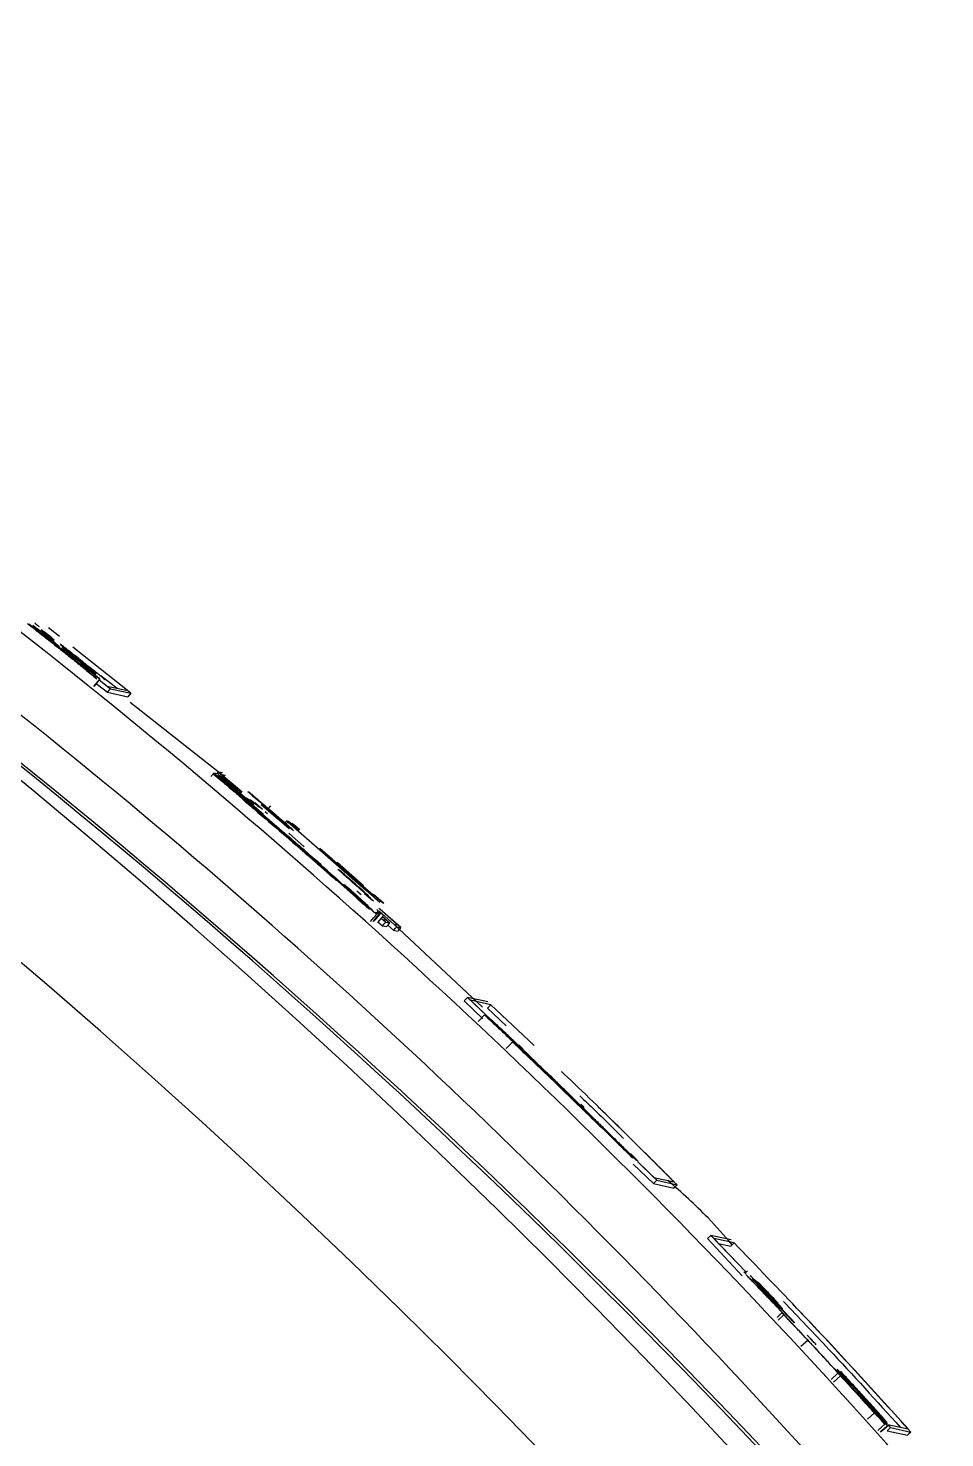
# Model space of a CAD drawing. Header units: millimetres. Extents: x 2454 to 4226, y 715 to 1968.
# Drawn here: x 3699.74 to 3708.61, y 1805.46 to 1819.1 of the extents above; entities that cross this region are included whole.
import ezdxf

# ---------------------------------------------------------------- set-up
doc = ezdxf.new("R2010")
doc.units = ezdxf.units.MM

msp = doc.modelspace()

# ---------------------------------------------------------------- linework, layer by layer
at = {"color": 7, "linetype": 'Continuous', "lineweight": 25}
for p, q in [((3699.792, 1813.295), (3699.744, 1813.332)), ((3699.751, 1813.323), (3699.756, 1813.322)), ((3699.756, 1813.322), (3700.168, 1812.997)), ((3700.122, 1813.035), (3699.792, 1813.295)), ((3699.988, 1813.177), (3699.862, 1813.276)), ((3699.988, 1813.176), (3699.862, 1813.275)), ((3699.88, 1813.241), (3700.042, 1813.115)), ((3699.968, 1813.199), (3699.897, 1813.254)), ((3700.04, 1813.211), (3699.934, 1813.294)), ((3699.947, 1813.172), (3699.949, 1813.174)), ((3699.949, 1813.174), (3699.949, 1813.174)), ((3700.064, 1813.106), (3700.352, 1812.877)), ((3700.065, 1813.106), (3700.073, 1813.104)), ((3700.353, 1812.877), (3700.065, 1813.106)), ((3700.173, 1813.031), (3700.076, 1813.107)), ((3700.147, 1813.053), (3700.077, 1813.108)), ((3700.699, 1812.689), (3700.171, 1813.108)), ((3700.173, 1813.031), (3700.249, 1812.967)), ((3700.246, 1812.936), (3700.25, 1812.935)), ((3700.259, 1812.957), (3700.36, 1812.875)), ((3700.397, 1812.847), (3700.259, 1812.957)), ((3700.335, 1812.872), (3700.322, 1812.883)), ((3700.328, 1812.871), (3700.333, 1812.87)), ((3700.338, 1812.876), (3700.341, 1812.88)), ((3700.352, 1812.877), (3700.341, 1812.88)), ((3700.343, 1812.872), (3700.363, 1812.856)), ((3700.36, 1812.875), (3700.353, 1812.877)), ((3700.373, 1812.726), (3700.43, 1812.797)), ((3700.374, 1812.825), (3700.401, 1812.803)), ((3700.43, 1812.797), (3700.376, 1812.84)), ((3700.432, 1812.8), (3700.376, 1812.73)), ((3700.397, 1812.755), (3700.506, 1812.671)), ((3700.426, 1812.792), (3700.534, 1812.706)), ((3700.426, 1812.792), (3700.503, 1812.732)), ((3700.441, 1812.835), (3700.599, 1812.711)), ((3700.503, 1812.732), (3700.699, 1812.689)), ((3700.506, 1812.671), (3700.703, 1812.628)), ((3700.534, 1812.706), (3700.731, 1812.663)), ((3700.731, 1812.663), (3700.699, 1812.689)), ((3700.731, 1812.663), (3700.703, 1812.628)), ((3701.637, 1811.852), (3700.725, 1812.574)), ((3701.504, 1811.856), (3701.533, 1811.89)), ((3701.572, 1811.881), (3701.533, 1811.89)), ((3701.605, 1811.83), (3701.536, 1811.887)), ((3701.565, 1811.883), (3701.579, 1811.899)), ((3701.606, 1811.852), (3701.572, 1811.881)), ((3701.574, 1811.856), (3701.581, 1811.865)), ((3701.579, 1811.899), (3701.623, 1811.861)), ((3701.618, 1811.891), (3701.579, 1811.899)), ((3701.581, 1811.865), (3701.595, 1811.854)), ((3701.587, 1811.845), (3701.595, 1811.854)), ((3701.651, 1811.791), (3701.605, 1811.83)), ((3701.648, 1811.865), (3701.61, 1811.873)), ((3701.624, 1811.847), (3701.611, 1811.858)), ((3701.726, 1811.754), (3701.618, 1811.844)), ((3701.62, 1811.842), (3701.624, 1811.847)), ((3701.621, 1811.841), (3701.632, 1811.854)), ((3701.721, 1811.78), (3701.632, 1811.854)), ((3701.971, 1811.519), (3701.651, 1811.791)), ((3701.886, 1811.58), (3701.652, 1811.778)), ((3701.663, 1811.788), (3701.659, 1811.784)), ((3701.663, 1811.784), (3701.661, 1811.782)), ((3701.663, 1811.788), (3701.736, 1811.726)), ((3701.778, 1811.692), (3701.663, 1811.788)), ((3701.731, 1811.727), (3701.663, 1811.784)), ((3701.69, 1811.783), (3701.68, 1811.785)), ((3701.809, 1811.705), (3701.721, 1811.78)), ((3701.739, 1811.739), (3701.721, 1811.755)), ((3701.736, 1811.726), (3701.731, 1811.727)), ((3701.757, 1811.71), (3701.759, 1811.713)), ((3701.759, 1811.713), (3701.76, 1811.713)), ((3701.764, 1811.699), (3701.769, 1811.698)), ((3701.874, 1811.605), (3701.764, 1811.699)), ((3701.769, 1811.698), (3702.012, 1811.487)), ((3701.774, 1811.705), (3701.833, 1811.655)), ((3701.882, 1811.614), (3701.774, 1811.705)), ((3701.817, 1811.658), (3701.778, 1811.692)), ((3702.014, 1811.488), (3701.817, 1811.658)), ((3701.824, 1811.633), (3701.826, 1811.635)), ((3701.886, 1811.614), (3701.846, 1811.648)), ((3701.855, 1811.648), (3701.923, 1811.59)), ((3701.879, 1811.581), (3701.884, 1811.58)), ((3701.883, 1811.635), (3701.914, 1811.607)), ((3701.886, 1811.591), (3701.887, 1811.592)), ((3701.886, 1811.58), (3701.892, 1811.579)), ((3701.887, 1811.592), (3701.973, 1811.519)), ((3702.009, 1811.49), (3701.887, 1811.592)), ((3701.977, 1811.556), (3701.895, 1811.625)), ((3701.914, 1811.607), (3701.899, 1811.611)), ((3701.912, 1811.553), (3701.918, 1811.552)), ((3702.204, 1811.302), (3701.912, 1811.553)), ((3701.916, 1811.55), (3701.918, 1811.552)), ((3702.21, 1811.301), (3701.918, 1811.552)), ((3701.919, 1811.551), (3701.925, 1811.55)), ((3702.211, 1811.3), (3701.919, 1811.551)), ((3701.923, 1811.548), (3701.925, 1811.55)), ((3702.217, 1811.299), (3701.925, 1811.55)), ((3702.005, 1811.537), (3701.93, 1811.601)), ((3702.158, 1811.439), (3701.992, 1811.583)), ((3701.995, 1811.584), (3702.263, 1811.353)), ((3702.083, 1811.573), (3702.061, 1811.547)), ((3701.964, 1811.518), (3701.966, 1811.52)), ((3701.966, 1811.52), (3702.02, 1811.474)), ((3701.97, 1811.519), (3701.966, 1811.52)), ((3701.973, 1811.519), (3701.971, 1811.519)), ((3702.001, 1811.491), (3702.003, 1811.491)), ((3702.002, 1811.49), (3702.003, 1811.491)), ((3702.005, 1811.49), (3702.009, 1811.49)), ((3702.19, 1811.331), (3702.005, 1811.49)), ((3702.007, 1811.488), (3702.009, 1811.49)), ((3702.015, 1811.469), (3702.02, 1811.474)), ((3702.054, 1811.495), (3702.032, 1811.513)), ((3702.152, 1811.464), (3702.244, 1811.385)), ((3702.306, 1811.331), (3702.152, 1811.464)), ((3702.18, 1811.431), (3702.182, 1811.431)), ((3702.181, 1811.433), (3702.225, 1811.395)), ((3702.239, 1811.428), (3702.222, 1811.409)), ((3702.234, 1811.399), (3702.249, 1811.416)), ((3702.27, 1811.402), (3702.239, 1811.428)), ((3702.248, 1811.426), (3702.262, 1811.413)), ((3702.249, 1811.416), (3702.25, 1811.416)), ((3703.003, 1810.756), (3702.249, 1811.416)), ((3702.265, 1811.403), (3702.271, 1811.411)), ((3702.204, 1811.302), (3702.21, 1811.301)), ((3702.211, 1811.3), (3702.217, 1811.299)), ((3702.237, 1811.273), (3702.243, 1811.272)), ((3702.541, 1811.009), (3702.237, 1811.273)), ((3702.241, 1811.27), (3702.243, 1811.272)), ((3702.546, 1811.007), (3702.243, 1811.272)), ((3702.244, 1811.272), (3702.25, 1811.27)), ((3702.548, 1811.007), (3702.244, 1811.272)), ((3702.248, 1811.268), (3702.25, 1811.27)), ((3702.554, 1811.006), (3702.25, 1811.27)), ((3702.409, 1811.177), (3702.259, 1811.307)), ((3702.669, 1811.059), (3702.556, 1811.158)), ((3702.678, 1811.057), (3702.559, 1811.16)), ((3702.568, 1811.006), (3702.519, 1811.049)), ((3702.541, 1811.009), (3702.546, 1811.007)), ((3702.548, 1811.007), (3702.554, 1811.006)), ((3702.574, 1810.98), (3702.579, 1810.979)), ((3702.672, 1810.893), (3702.574, 1810.98)), ((3702.577, 1810.976), (3702.579, 1810.979)), ((3702.901, 1810.694), (3702.579, 1810.979)), ((3702.581, 1810.978), (3702.587, 1810.977)), ((3702.882, 1810.712), (3702.581, 1810.978)), ((3702.585, 1810.975), (3702.587, 1810.977)), ((3702.672, 1810.902), (3702.587, 1810.977)), ((3703.076, 1810.705), (3702.676, 1811.058)), ((3702.678, 1811.057), (3703.076, 1810.706)), ((3702.978, 1810.786), (3702.697, 1811.034)), ((3702.726, 1811.029), (3702.982, 1810.802)), ((3702.982, 1810.802), (3702.76, 1810.998)), ((3702.643, 1810.93), (3702.642, 1810.93)), ((3702.642, 1810.929), (3702.642, 1810.93)), ((3702.67, 1810.899), (3702.672, 1810.902)), ((3702.768, 1810.967), (3703.141, 1810.638)), ((3702.805, 1810.94), (3702.978, 1810.787)), ((3702.98, 1810.795), (3702.806, 1810.948)), ((3702.849, 1810.915), (3702.811, 1810.947)), ((3702.849, 1810.915), (3702.981, 1810.797)), ((3702.79, 1810.812), (3702.899, 1810.717)), ((3702.958, 1810.713), (3702.919, 1810.748)), ((3702.97, 1810.755), (3703.031, 1810.701)), ((3703.077, 1810.708), (3702.98, 1810.792)), ((3703.071, 1810.653), (3702.993, 1810.721)), ((3703.139, 1810.638), (3703.009, 1810.752)), ((3703.078, 1810.712), (3703.169, 1810.631)), ((3703.079, 1810.717), (3703.179, 1810.629)), ((3703.177, 1810.63), (3703.079, 1810.716)), ((3703.065, 1810.562), (3702.923, 1810.69)), ((3702.948, 1810.675), (3702.947, 1810.675)), ((3702.956, 1810.647), (3702.962, 1810.646)), ((3702.958, 1810.656), (3703.109, 1810.521)), ((3703.065, 1810.562), (3702.959, 1810.656)), ((3702.975, 1810.643), (3703.085, 1810.544)), ((3703.025, 1810.606), (3703.027, 1810.605)), ((3703.033, 1810.577), (3703.041, 1810.576)), ((3703.111, 1810.569), (3703.176, 1810.511)), ((3703.312, 1810.421), (3703.13, 1810.583)), ((3703.343, 1810.394), (3703.14, 1810.574)), ((3703.179, 1810.629), (3703.177, 1810.63)), ((3703.065, 1810.562), (3703.065, 1810.561)), ((3703.109, 1810.521), (3703.065, 1810.562)), ((3703.085, 1810.543), (3703.085, 1810.544)), ((3703.096, 1810.533), (3703.106, 1810.544)), ((3703.106, 1810.544), (3703.132, 1810.52)), ((3703.142, 1810.523), (3703.114, 1810.548)), ((3703.176, 1810.511), (3703.116, 1810.444)), ((3703.122, 1810.54), (3703.142, 1810.523)), ((3703.122, 1810.451), (3703.166, 1810.412)), ((3703.133, 1810.553), (3703.304, 1810.402)), ((3703.176, 1810.511), (3703.145, 1810.54)), ((3703.153, 1810.485), (3703.197, 1810.446)), ((3703.153, 1810.485), (3703.167, 1810.473)), ((3703.206, 1810.465), (3703.166, 1810.5)), ((3703.236, 1810.438), (3703.166, 1810.5)), ((3703.167, 1810.473), (3703.206, 1810.465)), ((3703.197, 1810.446), (3703.236, 1810.438)), ((3703.236, 1810.438), (3703.206, 1810.404)), ((3703.166, 1810.412), (3703.206, 1810.404)), ((3703.218, 1810.417), (3703.273, 1810.368)), ((3703.273, 1810.368), (3703.312, 1810.36)), ((3703.274, 1810.429), (3703.312, 1810.421)), ((3704.135, 1809.625), (3703.275, 1810.429)), ((3703.304, 1810.402), (3703.343, 1810.394)), ((3703.343, 1810.394), (3703.313, 1810.36)), ((3703.956, 1809.685), (3703.987, 1809.718)), ((3703.956, 1809.685), (3704.137, 1809.51)), ((3703.987, 1809.718), (3704.225, 1809.494)), ((3704.184, 1809.675), (3703.987, 1809.718)), ((3704.214, 1809.647), (3704.017, 1809.691)), ((3704.017, 1809.691), (3704.225, 1809.495)), ((3704.214, 1809.647), (3704.183, 1809.615)), ((3704.183, 1809.615), (3704.361, 1809.445)), ((3704.632, 1809.252), (3704.214, 1809.647)), ((3704.09, 1809.486), (3704.152, 1809.551)), ((3704.22, 1809.5), (3704.214, 1809.494)), ((3704.233, 1809.476), (3704.239, 1809.482)), ((3704.49, 1809.232), (3704.268, 1809.443)), ((3704.431, 1809.288), (3704.434, 1809.291)), ((3704.473, 1809.254), (3704.477, 1809.259)), ((3704.482, 1809.261), (3704.502, 1809.242)), ((3704.483, 1809.234), (3704.489, 1809.233)), ((3704.612, 1809.131), (3704.486, 1809.252)), ((3704.49, 1809.232), (3704.496, 1809.231)), ((3704.498, 1809.24), (3704.6, 1809.142)), ((3704.515, 1809.204), (3704.521, 1809.203)), ((3704.793, 1808.937), (3704.515, 1809.204)), ((3704.519, 1809.2), (3704.521, 1809.203)), ((3704.799, 1808.936), (3704.521, 1809.203)), ((3704.522, 1809.202), (3704.528, 1809.201)), ((3704.8, 1808.936), (3704.522, 1809.202)), ((3704.526, 1809.199), (3704.528, 1809.201)), ((3704.806, 1808.934), (3704.528, 1809.201)), ((3704.793, 1808.937), (3704.799, 1808.936)), ((3704.8, 1808.936), (3704.806, 1808.934)), ((3704.824, 1808.907), (3704.83, 1808.906)), ((3705.113, 1808.626), (3704.824, 1808.907)), ((3704.828, 1808.903), (3704.83, 1808.906)), ((3705.119, 1808.625), (3704.83, 1808.906)), ((3704.832, 1808.905), (3704.838, 1808.904)), ((3705.12, 1808.625), (3704.832, 1808.905)), ((3704.835, 1808.902), (3704.838, 1808.904)), ((3705.126, 1808.623), (3704.838, 1808.904)), ((3704.843, 1808.895), (3704.849, 1808.901)), ((3705.244, 1808.516), (3704.881, 1808.869)), ((3705.113, 1808.626), (3705.119, 1808.625)), ((3705.12, 1808.625), (3705.126, 1808.623)), ((3705.145, 1808.596), (3705.15, 1808.594)), ((3705.238, 1808.504), (3705.145, 1808.596)), ((3705.148, 1808.592), (3705.15, 1808.594)), ((3705.456, 1808.293), (3705.15, 1808.594)), ((3705.152, 1808.594), (3705.158, 1808.593)), ((3705.439, 1808.311), (3705.152, 1808.594)), ((3705.155, 1808.59), (3705.158, 1808.593)), ((3705.239, 1808.513), (3705.158, 1808.593)), ((3705.21, 1808.542), (3705.211, 1808.543)), ((3705.211, 1808.543), (3705.211, 1808.543)), ((3705.236, 1808.511), (3705.239, 1808.513)), ((3705.471, 1808.293), (3705.604, 1808.16)), ((3705.508, 1808.243), (3705.515, 1808.242)), ((3705.582, 1808.169), (3705.59, 1808.168)), ((3705.597, 1808.175), (3705.64, 1808.132)), ((3705.637, 1808.129), (3705.819, 1807.949)), ((3705.637, 1808.129), (3705.791, 1807.977)), ((3705.591, 1808.106), (3705.787, 1807.917)), ((3705.791, 1807.977), (3705.987, 1807.934)), ((3705.787, 1807.917), (3705.984, 1807.873)), ((3705.819, 1807.949), (3706.016, 1807.905)), ((3706.31, 1807.385), (3706.342, 1807.416)), ((3706.31, 1807.385), (3706.647, 1807.025)), ((3706.342, 1807.416), (3706.684, 1807.061)), ((3706.54, 1807.373), (3706.342, 1807.416)), ((3706.371, 1807.387), (3706.684, 1807.061)), ((3706.567, 1807.344), (3706.371, 1807.387)), ((3706.417, 1807.339), (3706.535, 1807.313)), ((3706.567, 1807.344), (3706.535, 1807.313)), ((3706.683, 1807.042), (3706.661, 1807.065)), ((3706.679, 1807.055), (3706.697, 1807.072)), ((3706.778, 1806.969), (3706.771, 1806.971)), ((3706.776, 1806.98), (3706.772, 1806.976)), ((3706.791, 1806.957), (3706.794, 1806.961)), ((3706.994, 1806.76), (3706.801, 1806.964)), ((3706.801, 1806.939), (3706.808, 1806.938)), ((3706.946, 1806.787), (3706.801, 1806.939)), ((3706.805, 1806.935), (3706.808, 1806.938)), ((3706.842, 1806.885), (3706.805, 1806.923)), ((3706.808, 1806.938), (3706.991, 1806.743)), ((3706.877, 1806.847), (3706.842, 1806.885)), ((3707.157, 1806.569), (3706.845, 1806.899)), ((3706.914, 1806.799), (3706.846, 1806.869)), ((3707.011, 1806.703), (3706.877, 1806.847)), ((3706.894, 1806.842), (3706.895, 1806.843)), ((3707.01, 1806.702), (3706.894, 1806.827)), ((3706.949, 1806.761), (3706.914, 1806.799)), ((3706.946, 1806.787), (3706.949, 1806.786)), ((3707.003, 1806.702), (3706.949, 1806.761)), ((3706.976, 1806.755), (3706.979, 1806.754)), ((3707.149, 1806.57), (3706.976, 1806.755)), ((3706.979, 1806.754), (3706.978, 1806.753)), ((3707.031, 1806.667), (3706.984, 1806.623)), ((3706.993, 1806.595), (3707.048, 1806.648)), ((3707.001, 1806.704), (3707.046, 1806.656)), ((3707.001, 1806.704), (3707.007, 1806.697)), ((3707.046, 1806.656), (3707.007, 1806.697)), ((3707.014, 1806.721), (3707.019, 1806.726)), ((3707.215, 1806.343), (3707.28, 1806.403)), ((3707.572, 1806.083), (3707.506, 1806.022)), ((3707.612, 1806.053), (3707.547, 1806.123)), ((3707.67, 1805.989), (3707.547, 1806.123)), ((3707.547, 1806.122), (3707.669, 1805.99)), ((3707.69, 1805.985), (3707.565, 1806.122)), ((3707.599, 1806.079), (3707.566, 1806.116)), ((3707.572, 1806.083), (3707.596, 1806.057)), ((3707.612, 1806.052), (3707.576, 1806.091)), ((3707.592, 1806.098), (3707.697, 1805.983)), ((3707.53, 1805.997), (3707.596, 1806.057)), ((3707.612, 1806.052), (3707.613, 1806.053)), ((3707.613, 1806.053), (3707.672, 1805.989)), ((3707.704, 1805.956), (3707.613, 1806.053)), ((3707.669, 1805.99), (3707.665, 1805.991)), ((3707.672, 1805.989), (3707.67, 1805.989)), ((3707.697, 1805.983), (3707.69, 1805.985)), ((3707.91, 1805.75), (3707.696, 1805.984)), ((3707.697, 1805.958), (3707.704, 1805.956)), ((3707.863, 1805.781), (3707.702, 1805.955)), ((3707.894, 1805.748), (3707.702, 1805.955)), ((3707.72, 1805.953), (3707.727, 1805.951)), ((3707.924, 1805.727), (3707.72, 1805.953)), ((3707.727, 1805.951), (3707.724, 1805.948)), ((3707.891, 1805.77), (3707.727, 1805.951)), ((3707.86, 1805.637), (3707.927, 1805.698)), ((3707.889, 1805.766), (3707.892, 1805.769)), ((3707.901, 1805.736), (3707.924, 1805.71)), ((3707.923, 1805.731), (3707.922, 1805.73)), ((3707.947, 1805.705), (3707.923, 1805.731)), ((3707.987, 1805.634), (3707.941, 1805.684)), ((3708.027, 1805.589), (3707.987, 1805.634)), ((3707.994, 1805.521), (3708.061, 1805.581)), ((3708.048, 1805.589), (3708.008, 1805.635)), ((3708.048, 1805.526), (3708.246, 1805.483)), ((3708.055, 1805.586), (3708.252, 1805.543)), ((3708.06, 1805.58), (3708.082, 1805.556)), ((3708.082, 1805.556), (3708.279, 1805.513))]:
    msp.add_line(p, q, dxfattribs=at)
at = {"color": 7, "linetype": 'Continuous', "lineweight": 25, "flags": 128}
for points in [[(3700.432, 1812.8), (3700.409, 1812.819), (3700.386, 1812.838)], [(3700.506, 1812.671), (3700.522, 1812.691), (3700.534, 1812.706)], [(3702.02, 1811.474), (3702.01, 1811.483), (3702.001, 1811.491)], [(3703.049, 1810.454), (3703.082, 1810.492), (3703.109, 1810.521)], [(3703.085, 1810.544), (3703.08, 1810.548), (3703.075, 1810.553), (3703.07, 1810.557), (3703.065, 1810.562)], [(3703.072, 1810.453), (3703.097, 1810.481), (3703.114, 1810.501), (3703.132, 1810.52)], [(3703.082, 1810.456), (3703.103, 1810.48), (3703.123, 1810.502), (3703.142, 1810.523)], [(3703.167, 1810.413), (3703.183, 1810.432), (3703.197, 1810.446)], [(3703.274, 1810.369), (3703.291, 1810.388), (3703.304, 1810.402)], [(3704.239, 1809.482), (3704.229, 1809.491), (3704.22, 1809.5)], [(3704.363, 1809.223), (3704.397, 1809.26), (3704.425, 1809.289)], [(3704.605, 1809.133), (3704.595, 1809.142), (3704.586, 1809.151)], [(3705.085, 1808.685), (3705.095, 1808.675), (3705.105, 1808.665), (3705.115, 1808.654)], [(3705.09, 1808.674), (3705.098, 1808.666), (3705.106, 1808.658), (3705.114, 1808.65)], [(3705.604, 1808.16), (3705.613, 1808.15), (3705.623, 1808.141)], [(3705.787, 1807.917), (3705.805, 1807.935), (3705.819, 1807.949)], [(3705.984, 1807.874), (3706.002, 1807.891), (3706.016, 1807.905)], [(3706.679, 1807.046), (3706.67, 1807.056), (3706.661, 1807.065)], [(3706.702, 1807.016), (3706.697, 1807.021), (3706.691, 1807.028), (3706.684, 1807.035)], [(3706.998, 1806.735), (3706.983, 1806.751), (3706.969, 1806.767)], [(3707.048, 1806.648), (3707.04, 1806.657), (3707.031, 1806.667)], [(3707.96, 1805.529), (3707.997, 1805.562), (3708.027, 1805.589)], [(3707.983, 1805.513), (3708.002, 1805.53), (3708.021, 1805.547), (3708.05, 1805.573)], [(3708.048, 1805.526), (3708.067, 1805.543), (3708.082, 1805.556)], [(3708.279, 1805.513), (3708.26, 1805.496), (3708.246, 1805.483)]]:
    msp.add_lwpolyline(points, dxfattribs=at)
at = {"color": 7, "linetype": 'Continuous', "lineweight": 25}
msp.add_circle((3653.846, 1756.28), 64.082, dxfattribs=at)
for centre, radius, start, end in [((3653.846, 1756.28), 72, 10.3061, 79.6939), ((3653.846, 1756.28), 70.65, 10.3061, 79.6939), ((3653.846, 1756.28), 64.023, 270, 180.00002), ((3654.513, 1755.91), 71.996, 32.6977, 61.00278), ((3654.46, 1755.922), 71.996, 31.78427, 59.67634), ((3653.846, 1756.28), 61.611, 90, 360), ((3662.497, 1767.827), 58.846, 50.22339, 50.32904)]:
    msp.add_arc(centre, radius, start, end, dxfattribs=at)
for points, knots in [([(3722.297, 1778.891), (3722.259, 1779.061), (3721.819, 1781.047), (3720.514, 1784.734), (3718.426, 1789.835), (3715.893, 1794.661), (3712.992, 1799.251), (3709.679, 1803.619), (3706.006, 1807.689), (3702.04, 1811.398), (3697.782, 1814.769), (3693.21, 1817.793), (3688.402, 1820.418), (3683.44, 1822.595), (3678.568, 1824.307), (3675.288, 1825.087), (3673.747, 1825.454)], [0, 0, 0, 0, 0.007378, 0.086277, 0.165173, 0.241101, 0.317028, 0.395164, 0.4733, 0.549225, 0.62515, 0.703278, 0.781408, 0.857129, 0.932849, 1, 1, 1, 1]), ([(3717.846, 1789.314), (3717.735, 1789.576), (3716.906, 1791.527), (3714.953, 1794.98), (3712.009, 1799.563), (3708.686, 1803.815), (3705.068, 1807.736), (3701.135, 1811.341), (3696.923, 1814.611), (3692.447, 1817.492), (3688.56, 1819.646), (3686.103, 1820.674), (3685.282, 1821.017)], [0, 0, 0, 0, 0.01838, 0.13679, 0.255201, 0.369862, 0.484523, 0.599183, 0.713843, 0.828197, 0.942553, 1, 1, 1, 1]), ([(3653.846, 1817.891), (3656.223, 1817.811), (3661.075, 1817.648), (3668.39, 1816.298), (3675.738, 1814.05), (3682.933, 1810.788), (3689.776, 1806.548), (3696.072, 1801.392), (3701.492, 1795.601), (3705.977, 1789.394), (3709.531, 1782.977), (3712.253, 1776.321), (3714.128, 1769.578), (3715.255, 1762.888), (3715.391, 1758.454), (3715.457, 1756.28)], [0, 0, 0, 0, 0.0736754, 0.1504344, 0.2298849, 0.3115242, 0.3947507, 0.4788859, 0.5632051, 0.6400411, 0.7158686, 0.7901842, 0.8625449, 0.9325805, 1, 1, 1, 1]), ([(3699.73, 1813.338), (3699.776, 1813.302), (3699.88, 1813.221), (3700.014, 1813.115), (3700.124, 1813.028), (3700.199, 1812.968), (3700.296, 1812.889), (3700.34, 1812.853), (3700.374, 1812.825)], [0, 0, 0, 0, 0.144544, 0.326236, 0.424653, 0.501191, 0.603729, 1, 1, 1, 1]), ([(3700.401, 1812.803), (3700.388, 1812.814), (3700.364, 1812.834), (3700.31, 1812.879), (3700.257, 1812.922), (3700.172, 1812.99), (3700.004, 1813.124), (3699.858, 1813.239), (3699.751, 1813.323)], [0, 0, 0, 0, 0.205496, 0.368596, 0.499268, 0.58502, 0.696242, 1, 1, 1, 1]), ([(3699.962, 1813.179), (3699.921, 1813.211), (3699.873, 1813.249), (3699.794, 1813.309), (3699.783, 1813.318)], [0, 0, 0, 0, 0.857207, 1, 1, 1, 1]), ([(3699.798, 1813.343), (3699.806, 1813.337), (3699.821, 1813.325), (3699.836, 1813.313), (3699.844, 1813.307)], [0, 0, 0, 0, 0.481295, 1, 1, 1, 1]), ([(3699.87, 1813.259), (3699.871, 1813.258), (3699.899, 1813.236), (3699.939, 1813.205), (3699.977, 1813.175), (3699.989, 1813.165)], [0, 0, 0, 0, 0.035933, 0.685818, 1, 1, 1, 1]), ([(3699.916, 1813.213), (3699.929, 1813.202), (3699.957, 1813.181), (3699.984, 1813.159), (3699.997, 1813.148)], [0, 0, 0, 0, 0.500001, 1, 1, 1, 1]), ([(3700.001, 1813.147), (3699.992, 1813.154), (3699.964, 1813.176), (3699.936, 1813.198), (3699.916, 1813.213)], [0, 0, 0, 0, 0.299843, 1, 1, 1, 1]), ([(3699.949, 1813.174), (3700.005, 1813.13), (3700.09, 1813.063), (3700.187, 1812.986), (3700.227, 1812.954), (3700.241, 1812.942), (3700.249, 1812.936), (3700.249, 1812.936), (3700.25, 1812.935)], [0, 0, 0, 0, 0.491407, 0.746505, 0.811659, 0.879087, 0.938995, 1, 1, 1, 1]), ([(3700.232, 1812.951), (3700.222, 1812.959), (3700.202, 1812.975), (3700.148, 1813.018), (3700.062, 1813.086), (3699.996, 1813.138), (3699.949, 1813.174)], [0, 0, 0, 0, 0.196299, 0.383715, 0.567714, 1, 1, 1, 1]), ([(3700.46, 1812.811), (3700.465, 1812.806), (3700.477, 1812.798), (3700.485, 1812.791), (3700.485, 1812.791), (3700.483, 1812.793), (3700.479, 1812.796), (3700.473, 1812.801), (3700.461, 1812.81), (3700.423, 1812.841), (3700.366, 1812.886), (3700.292, 1812.945), (3700.21, 1813.01), (3700.147, 1813.06), (3700.094, 1813.102), (3700.07, 1813.121), (3700.056, 1813.132), (3700.052, 1813.136), (3700.051, 1813.136)], [0, 0, 0, 0, 0.074487, 0.158588, 0.189847, 0.202701, 0.215692, 0.227176, 0.240931, 0.276183, 0.43074, 0.585439, 0.682058, 0.868316, 0.92004, 0.972296, 0.993298, 1, 1, 1, 1]), ([(3700.051, 1813.133), (3700.136, 1813.066), (3700.263, 1812.965), (3700.337, 1812.907), (3700.361, 1812.888)], [0, 0, 0, 0, 0.667166, 1, 1, 1, 1]), ([(3700.374, 1812.868), (3700.333, 1812.902), (3700.26, 1812.961), (3700.183, 1813.025), (3700.123, 1813.074), (3700.084, 1813.106)], [0, 0, 0, 0, 0.310041, 0.557694, 1, 1, 1, 1]), ([(3700.246, 1812.936), (3700.246, 1812.936), (3700.246, 1812.936), (3700.232, 1812.947), (3700.19, 1812.98), (3700.15, 1813.012), (3700.122, 1813.035)], [0, 0, 0, 0, 0.198835, 0.393491, 0.579622, 1, 1, 1, 1]), ([(3700.168, 1812.997), (3700.184, 1812.984), (3700.217, 1812.958), (3700.266, 1812.919), (3700.307, 1812.887), (3700.327, 1812.871), (3700.327, 1812.871), (3700.328, 1812.871)], [0, 0, 0, 0, 0.177164, 0.355832, 0.540489, 0.768128, 1, 1, 1, 1]), ([(3700.333, 1812.87), (3700.328, 1812.874), (3700.32, 1812.88), (3700.296, 1812.9), (3700.268, 1812.922), (3700.244, 1812.942), (3700.232, 1812.951)], [0, 0, 0, 0, 0.349734, 0.571963, 0.788716, 1, 1, 1, 1]), ([(3700.248, 1812.942), (3700.254, 1812.937), (3700.28, 1812.917), (3700.306, 1812.896), (3700.326, 1812.88)], [0, 0, 0, 0, 0.2107862, 1, 1, 1, 1]), ([(3700.374, 1812.868), (3700.356, 1812.883), (3700.326, 1812.906), (3700.285, 1812.939), (3700.261, 1812.958), (3700.249, 1812.967)], [0, 0, 0, 0, 0.431948, 0.715974, 1, 1, 1, 1]), ([(3700.386, 1812.838), (3700.362, 1812.857), (3700.318, 1812.892), (3700.274, 1812.927), (3700.254, 1812.943)], [0, 0, 0, 0, 0.548718, 1, 1, 1, 1]), ([(3701.53, 1811.88), (3701.578, 1811.84), (3701.661, 1811.77), (3701.779, 1811.67), (3701.849, 1811.61), (3701.884, 1811.58)], [0, 0, 0, 0, 0.405023, 0.702491, 1, 1, 1, 1]), ([(3701.53, 1811.88), (3701.54, 1811.872), (3701.557, 1811.858), (3701.582, 1811.837), (3701.598, 1811.824), (3701.606, 1811.818)], [0, 0, 0, 0, 0.369234, 0.684617, 1, 1, 1, 1]), ([(3701.536, 1811.887), (3701.584, 1811.847), (3701.681, 1811.765), (3701.826, 1811.642), (3701.922, 1811.56), (3701.97, 1811.519)], [0, 0, 0, 0, 0.332963, 0.666462, 1, 1, 1, 1]), ([(3701.775, 1811.703), (3701.773, 1811.705), (3701.761, 1811.715), (3701.732, 1811.739), (3701.695, 1811.77), (3701.641, 1811.816), (3701.605, 1811.845), (3701.581, 1811.865)], [0, 0, 0, 0, 0.032811, 0.148191, 0.269936, 0.517941, 1, 1, 1, 1]), ([(3701.595, 1811.854), (3701.619, 1811.833), (3701.659, 1811.799), (3701.718, 1811.75), (3701.757, 1811.717), (3701.779, 1811.699), (3701.781, 1811.696)], [0, 0, 0, 0, 0.423854, 0.695647, 0.963056, 1, 1, 1, 1]), ([(3701.606, 1811.818), (3701.61, 1811.814), (3701.618, 1811.808), (3701.629, 1811.798), (3701.641, 1811.788), (3701.648, 1811.782), (3701.652, 1811.778)], [0, 0, 0, 0, 0.25, 0.5, 0.75, 1, 1, 1, 1]), ([(3701.803, 1811.698), (3701.799, 1811.701), (3701.788, 1811.711), (3701.768, 1811.728), (3701.739, 1811.752), (3701.7, 1811.784), (3701.655, 1811.822), (3701.626, 1811.846), (3701.611, 1811.858)], [0, 0, 0, 0, 0.043661, 0.117949, 0.190298, 0.357492, 0.676263, 1, 1, 1, 1]), ([(3701.624, 1811.847), (3701.65, 1811.825), (3701.704, 1811.781), (3701.769, 1811.725), (3701.803, 1811.697)], [0, 0, 0, 0, 0.486066, 1, 1, 1, 1]), ([(3701.663, 1811.784), (3701.71, 1811.745), (3701.794, 1811.673), (3701.91, 1811.575), (3701.978, 1811.516), (3702.009, 1811.49)], [0, 0, 0, 0, 0.404543, 0.732211, 1, 1, 1, 1]), ([(3701.862, 1811.711), (3701.904, 1811.675), (3702.029, 1811.569), (3702.17, 1811.449), (3702.268, 1811.363), (3702.284, 1811.349)], [0, 0, 0, 0, 0.295308, 0.885924, 1, 1, 1, 1]), ([(3702.254, 1811.378), (3702.211, 1811.415), (3702.081, 1811.526), (3701.95, 1811.637), (3701.863, 1811.711)], [0, 0, 0, 0, 0.332472, 1, 1, 1, 1]), ([(3701.871, 1811.709), (3701.915, 1811.672), (3702.046, 1811.56), (3702.186, 1811.441), (3702.282, 1811.357), (3702.291, 1811.349)], [0, 0, 0, 0, 0.311238, 0.933717, 1, 1, 1, 1]), ([(3701.817, 1811.633), (3701.864, 1811.593), (3702.005, 1811.473), (3702.226, 1811.283), (3702.479, 1811.063), (3702.637, 1810.923), (3702.717, 1810.853)], [0, 0, 0, 0, 0.155596, 0.466799, 0.733371, 1, 1, 1, 1]), ([(3701.817, 1811.633), (3701.827, 1811.624), (3701.843, 1811.611), (3701.863, 1811.594), (3701.874, 1811.586), (3701.879, 1811.581)], [0, 0, 0, 0, 0.5, 0.75, 1, 1, 1, 1]), ([(3701.892, 1811.579), (3701.884, 1811.585), (3701.869, 1811.598), (3701.848, 1811.617), (3701.833, 1811.629), (3701.826, 1811.635)], [0, 0, 0, 0, 0.343704, 0.671852, 1, 1, 1, 1]), ([(3701.826, 1811.635), (3701.842, 1811.622), (3701.865, 1811.602), (3701.897, 1811.575), (3701.913, 1811.562), (3701.921, 1811.555)], [0, 0, 0, 0, 0.4999999, 0.7499999, 1, 1, 1, 1]), ([(3701.916, 1811.585), (3701.916, 1811.585), (3701.904, 1811.596), (3701.886, 1811.611), (3701.884, 1811.613), (3701.882, 1811.614)], [0, 0, 0, 0, 0.005415, 0.496104, 1, 1, 1, 1]), ([(3701.921, 1811.555), (3701.927, 1811.55), (3701.938, 1811.54), (3701.953, 1811.527), (3701.962, 1811.52), (3701.966, 1811.516)], [0, 0, 0, 0, 0.4208653, 0.7104329, 1, 1, 1, 1]), ([(3702.628, 1810.942), (3702.513, 1811.042), (3702.347, 1811.188), (3702.126, 1811.379), (3702.019, 1811.47), (3701.966, 1811.516)], [0, 0, 0, 0, 0.520017, 0.760007, 1, 1, 1, 1]), ([(3702.003, 1811.491), (3702.157, 1811.358), (3702.396, 1811.152), (3702.6, 1810.97), (3702.673, 1810.906)], [0, 0, 0, 0, 0.643465, 1, 1, 1, 1]), ([(3702.239, 1811.428), (3702.241, 1811.426), (3702.244, 1811.423), (3702.27, 1811.4), (3702.282, 1811.39)], [0, 0, 0, 0, 0.562598, 1, 1, 1, 1]), ([(3702.358, 1811.333), (3702.327, 1811.361), (3702.262, 1811.416), (3702.252, 1811.423), (3702.248, 1811.426)], [0, 0, 0, 0, 0.491085, 1, 1, 1, 1]), ([(3702.367, 1811.339), (3702.338, 1811.363), (3702.299, 1811.397), (3702.291, 1811.403), (3702.289, 1811.405)], [0, 0, 0, 0, 0.73273, 1, 1, 1, 1]), ([(3702.223, 1811.302), (3702.258, 1811.272), (3702.309, 1811.229), (3702.386, 1811.163), (3702.438, 1811.118), (3702.454, 1811.104), (3702.456, 1811.102), (3702.453, 1811.104), (3702.447, 1811.11), (3702.434, 1811.121), (3702.41, 1811.143), (3702.38, 1811.169), (3702.347, 1811.198), (3702.319, 1811.222), (3702.274, 1811.26), (3702.24, 1811.288), (3702.208, 1811.316), (3702.192, 1811.329), (3702.19, 1811.331)], [0, 0, 0, 0, 0.210005, 0.300781, 0.39152, 0.407856, 0.424176, 0.440989, 0.45754, 0.472099, 0.497389, 0.551416, 0.585419, 0.619749, 0.665025, 0.824453, 0.985056, 1, 1, 1, 1]), ([(3702.647, 1810.932), (3702.595, 1810.978), (3702.454, 1811.102), (3702.313, 1811.225), (3702.223, 1811.302)], [0, 0, 0, 0, 0.368751, 1, 1, 1, 1]), ([(3702.315, 1811.222), (3702.411, 1811.139), (3702.592, 1810.981), (3702.793, 1810.803), (3702.898, 1810.709), (3702.919, 1810.69)], [0, 0, 0, 0, 0.473554, 0.894464, 1, 1, 1, 1]), ([(3702.663, 1810.915), (3702.623, 1810.951), (3702.52, 1811.043), (3702.392, 1811.154), (3702.315, 1811.222)], [0, 0, 0, 0, 0.390446, 1, 1, 1, 1]), ([(3702.628, 1810.942), (3702.632, 1810.938), (3702.64, 1810.931), (3702.655, 1810.917), (3702.666, 1810.908), (3702.672, 1810.902)], [0, 0, 0, 0, 0.284146, 0.568291, 1, 1, 1, 1]), ([(3702.642, 1810.93), (3702.701, 1810.878), (3702.791, 1810.799), (3702.891, 1810.71), (3702.934, 1810.671), (3702.956, 1810.652), (3702.96, 1810.648), (3702.962, 1810.646)], [0, 0, 0, 0, 0.492549, 0.748279, 0.813295, 0.880182, 1, 1, 1, 1]), ([(3702.946, 1810.663), (3702.925, 1810.681), (3702.883, 1810.718), (3702.769, 1810.818), (3702.691, 1810.888), (3702.643, 1810.93)], [0, 0, 0, 0, 0.288495, 0.565526, 1, 1, 1, 1]), ([(3702.672, 1810.893), (3702.676, 1810.889), (3702.685, 1810.882), (3702.7, 1810.868), (3702.71, 1810.859), (3702.717, 1810.853)], [0, 0, 0, 0, 0.284146, 0.568291, 1, 1, 1, 1]), ([(3703.079, 1810.651), (3703.039, 1810.687), (3702.924, 1810.79), (3702.808, 1810.892), (3702.734, 1810.957)], [0, 0, 0, 0, 0.3551516, 1, 1, 1, 1]), ([(3703.025, 1810.707), (3703.004, 1810.726), (3702.912, 1810.807), (3702.82, 1810.888), (3702.749, 1810.95)], [0, 0, 0, 0, 0.2282374, 1, 1, 1, 1]), ([(3702.948, 1810.675), (3702.948, 1810.676), (3702.947, 1810.676), (3702.938, 1810.684), (3702.923, 1810.698), (3702.884, 1810.733), (3702.841, 1810.771), (3702.806, 1810.803), (3702.798, 1810.809)], [0, 0, 0, 0, 0.104591, 0.207727, 0.321587, 0.434523, 0.876213, 1, 1, 1, 1]), ([(3702.802, 1810.807), (3702.805, 1810.804), (3702.833, 1810.779), (3702.876, 1810.741), (3702.913, 1810.708), (3702.925, 1810.697), (3702.932, 1810.692)], [0, 0, 0, 0, 0.0510565, 0.5283591, 0.7611326, 1, 1, 1, 1]), ([(3702.855, 1810.757), (3702.865, 1810.748), (3702.887, 1810.729), (3702.913, 1810.705), (3702.932, 1810.689), (3702.945, 1810.678), (3702.946, 1810.676), (3702.947, 1810.675)], [0, 0, 0, 0, 0.23988, 0.481728, 0.612088, 0.746063, 1, 1, 1, 1]), ([(3702.956, 1810.647), (3702.955, 1810.648), (3702.953, 1810.649), (3702.937, 1810.663), (3702.91, 1810.687), (3702.891, 1810.704), (3702.882, 1810.712)], [0, 0, 0, 0, 0.294071, 0.578451, 0.79138, 1, 1, 1, 1]), ([(3703.025, 1810.606), (3703.024, 1810.607), (3703.021, 1810.609), (3702.987, 1810.639), (3702.942, 1810.679), (3702.913, 1810.704), (3702.899, 1810.717)], [0, 0, 0, 0, 0.295421, 0.576897, 0.789693, 1, 1, 1, 1]), ([(3702.901, 1810.694), (3702.921, 1810.676), (3702.963, 1810.639), (3703.012, 1810.596), (3703.03, 1810.58), (3703.032, 1810.578), (3703.033, 1810.577)], [0, 0, 0, 0, 0.265821, 0.539796, 0.768083, 1, 1, 1, 1]), ([(3702.932, 1810.692), (3702.951, 1810.675), (3702.99, 1810.64), (3703.032, 1810.601), (3703.029, 1810.604), (3703.027, 1810.605)], [0, 0, 0, 0, 0.268123, 0.543243, 1, 1, 1, 1]), ([(3703.041, 1810.576), (3703.039, 1810.578), (3703.037, 1810.58), (3702.987, 1810.625), (3702.959, 1810.65), (3702.946, 1810.663)], [0, 0, 0, 0, 0.5709633, 0.7882983, 1, 1, 1, 1]), ([(3704.152, 1809.551), (3704.197, 1809.508), (3704.277, 1809.434), (3704.389, 1809.328), (3704.456, 1809.264), (3704.489, 1809.233)], [0, 0, 0, 0, 0.405023, 0.702491, 1, 1, 1, 1]), ([(3704.152, 1809.551), (3704.161, 1809.543), (3704.177, 1809.528), (3704.201, 1809.506), (3704.216, 1809.492), (3704.224, 1809.485)], [0, 0, 0, 0, 0.369234, 0.684617, 1, 1, 1, 1]), ([(3704.239, 1809.482), (3704.261, 1809.461), (3704.305, 1809.419), (3704.378, 1809.351), (3704.438, 1809.294), (3704.475, 1809.259), (3704.487, 1809.248), (3704.494, 1809.242), (3704.496, 1809.24), (3704.494, 1809.242), (3704.486, 1809.25), (3704.468, 1809.267), (3704.442, 1809.292), (3704.41, 1809.322), (3704.379, 1809.352), (3704.337, 1809.391), (3704.28, 1809.444), (3704.244, 1809.477), (3704.22, 1809.5)], [0, 0, 0, 0, 0.118196, 0.236597, 0.355268, 0.378319, 0.396663, 0.415152, 0.43186, 0.451251, 0.470948, 0.497652, 0.545152, 0.585608, 0.625979, 0.67229, 0.776711, 1, 1, 1, 1]), ([(3704.224, 1809.485), (3704.228, 1809.481), (3704.235, 1809.474), (3704.246, 1809.464), (3704.257, 1809.454), (3704.264, 1809.447), (3704.268, 1809.443)], [0, 0, 0, 0, 0.25, 0.5, 0.75, 1, 1, 1, 1]), ([(3704.425, 1809.289), (3704.469, 1809.246), (3704.604, 1809.118), (3704.813, 1808.917), (3705.054, 1808.683), (3705.205, 1808.535), (3705.281, 1808.461)], [0, 0, 0, 0, 0.155596, 0.466799, 0.733371, 1, 1, 1, 1]), ([(3704.425, 1809.289), (3704.434, 1809.279), (3704.449, 1809.266), (3704.469, 1809.248), (3704.478, 1809.239), (3704.483, 1809.234)], [0, 0, 0, 0, 0.5, 0.75, 1, 1, 1, 1]), ([(3704.496, 1809.231), (3704.489, 1809.238), (3704.475, 1809.251), (3704.454, 1809.271), (3704.441, 1809.285), (3704.434, 1809.291)], [0, 0, 0, 0, 0.3437042, 0.6718521, 1, 1, 1, 1]), ([(3704.434, 1809.291), (3704.449, 1809.277), (3704.471, 1809.256), (3704.501, 1809.228), (3704.516, 1809.214), (3704.524, 1809.206)], [0, 0, 0, 0, 0.5, 0.75, 1, 1, 1, 1]), ([(3704.528, 1809.217), (3704.522, 1809.223), (3704.508, 1809.237), (3704.495, 1809.249), (3704.488, 1809.256)], [0, 0, 0, 0, 0.4435287, 1, 1, 1, 1]), ([(3704.524, 1809.206), (3704.53, 1809.201), (3704.54, 1809.191), (3704.555, 1809.177), (3704.563, 1809.168), (3704.567, 1809.164)], [0, 0, 0, 0, 0.420865, 0.710433, 1, 1, 1, 1]), ([(3705.197, 1808.556), (3705.088, 1808.662), (3704.929, 1808.817), (3704.719, 1809.019), (3704.618, 1809.116), (3704.567, 1809.164)], [0, 0, 0, 0, 0.520017, 0.760007, 1, 1, 1, 1]), ([(3704.605, 1809.133), (3704.628, 1809.111), (3704.697, 1809.046), (3704.787, 1808.959), (3704.856, 1808.893), (3704.867, 1808.882), (3704.874, 1808.876), (3704.876, 1808.874), (3704.874, 1808.876), (3704.867, 1808.884), (3704.846, 1808.904), (3704.815, 1808.934), (3704.777, 1808.971), (3704.745, 1809.001), (3704.692, 1809.051), (3704.643, 1809.098), (3704.604, 1809.134), (3704.586, 1809.151)], [0, 0, 0, 0, 0.119808, 0.362713, 0.384883, 0.403721, 0.422541, 0.442763, 0.457199, 0.471691, 0.493109, 0.555254, 0.595863, 0.636526, 0.677965, 0.845446, 1, 1, 1, 1]), ([(3706.016, 1807.905), (3705.836, 1808.085), (3705.475, 1808.445), (3705.102, 1808.809), (3704.908, 1808.992), (3704.899, 1809)], [0, 0, 0, 0, 0.4886649, 0.9773295, 1, 1, 1, 1]), ([(3704.855, 1808.895), (3704.888, 1808.864), (3704.964, 1808.791), (3705.057, 1808.7), (3705.13, 1808.628), (3705.161, 1808.597), (3705.175, 1808.583), (3705.171, 1808.586), (3705.155, 1808.601), (3705.159, 1808.597), (3705.159, 1808.596)], [0, 0, 0, 0, 0.1978124, 0.4648551, 0.5647619, 0.665975, 0.7535005, 0.8440596, 0.9681618, 1, 1, 1, 1]), ([(3705.074, 1808.768), (3705.111, 1808.733), (3705.255, 1808.597), (3705.395, 1808.457), (3705.499, 1808.353)], [0, 0, 0, 0, 0.254164, 1, 1, 1, 1]), ([(3705.987, 1807.934), (3705.807, 1808.114), (3705.565, 1808.357), (3705.318, 1808.596), (3705.254, 1808.657)], [0, 0, 0, 0, 0.742287, 1, 1, 1, 1]), ([(3705.171, 1808.585), (3705.176, 1808.58), (3705.184, 1808.572), (3705.195, 1808.562), (3705.203, 1808.554), (3705.211, 1808.547), (3705.206, 1808.552), (3705.238, 1808.521), (3705.267, 1808.492), (3705.303, 1808.458), (3705.35, 1808.411), (3705.396, 1808.366), (3705.442, 1808.32), (3705.483, 1808.279), (3705.518, 1808.245), (3705.545, 1808.218), (3705.562, 1808.201), (3705.57, 1808.193), (3705.571, 1808.192), (3705.567, 1808.196), (3705.557, 1808.207), (3705.534, 1808.229), (3705.513, 1808.251), (3705.499, 1808.265)], [0, 0, 0, 0, 0.019771, 0.039491, 0.058647, 0.085506, 0.204875, 0.258228, 0.311431, 0.366434, 0.424065, 0.525333, 0.602125, 0.651641, 0.711759, 0.77344, 0.811838, 0.840677, 0.859231, 0.877945, 0.898664, 0.933901, 1, 1, 1, 1]), ([(3705.197, 1808.556), (3705.201, 1808.552), (3705.209, 1808.544), (3705.223, 1808.529), (3705.233, 1808.519), (3705.239, 1808.513)], [0, 0, 0, 0, 0.284146, 0.568291, 1, 1, 1, 1]), ([(3705.211, 1808.543), (3705.267, 1808.488), (3705.352, 1808.404), (3705.447, 1808.31), (3705.488, 1808.269), (3705.509, 1808.248), (3705.512, 1808.244), (3705.515, 1808.242)], [0, 0, 0, 0, 0.492565, 0.748125, 0.813092, 0.879928, 1, 1, 1, 1]), ([(3705.499, 1808.26), (3705.479, 1808.279), (3705.44, 1808.318), (3705.332, 1808.425), (3705.257, 1808.498), (3705.211, 1808.543)], [0, 0, 0, 0, 0.288495, 0.565526, 1, 1, 1, 1]), ([(3705.238, 1808.504), (3705.242, 1808.5), (3705.25, 1808.492), (3705.264, 1808.477), (3705.274, 1808.467), (3705.281, 1808.461)], [0, 0, 0, 0, 0.284146, 0.568291, 1, 1, 1, 1]), ([(3705.508, 1808.243), (3705.507, 1808.244), (3705.506, 1808.245), (3705.491, 1808.26), (3705.464, 1808.286), (3705.447, 1808.303), (3705.439, 1808.311)], [0, 0, 0, 0, 0.2940708, 0.5784513, 0.7913802, 1, 1, 1, 1]), ([(3705.456, 1808.293), (3705.475, 1808.274), (3705.515, 1808.234), (3705.561, 1808.189), (3705.579, 1808.172), (3705.581, 1808.17), (3705.582, 1808.169)], [0, 0, 0, 0, 0.265821, 0.539796, 0.768083, 1, 1, 1, 1]), ([(3705.59, 1808.168), (3705.588, 1808.17), (3705.586, 1808.172), (3705.539, 1808.22), (3705.512, 1808.247), (3705.499, 1808.26)], [0, 0, 0, 0, 0.570963, 0.788298, 1, 1, 1, 1]), ([(3705.64, 1808.132), (3705.634, 1808.139), (3705.622, 1808.151), (3705.593, 1808.181), (3705.569, 1808.204), (3705.566, 1808.208)], [0, 0, 0, 0, 0.4728207, 0.9274452, 1, 1, 1, 1]), ([(3706.549, 1807.326), (3706.472, 1807.414), (3706.28, 1807.635), (3706.06, 1807.83), (3705.928, 1807.947)], [0, 0, 0, 0, 0.3965841, 1, 1, 1, 1]), ([(3708.252, 1805.543), (3708.08, 1805.732), (3707.738, 1806.109), (3707.178, 1806.711), (3706.784, 1807.119), (3706.567, 1807.344)], [0, 0, 0, 0, 0.309932, 0.619864, 1, 1, 1, 1]), ([(3706.702, 1807.016), (3706.738, 1806.978), (3706.803, 1806.911), (3706.895, 1806.814), (3706.936, 1806.771), (3706.945, 1806.762), (3706.948, 1806.758), (3706.944, 1806.763), (3706.935, 1806.773), (3706.92, 1806.788), (3706.899, 1806.812), (3706.87, 1806.842), (3706.835, 1806.878), (3706.801, 1806.915), (3706.743, 1806.974), (3706.71, 1807.008), (3706.684, 1807.035)], [0, 0, 0, 0, 0.207445, 0.367023, 0.400476, 0.416337, 0.431069, 0.451264, 0.473853, 0.497027, 0.538182, 0.578155, 0.61945, 0.68156, 0.746314, 1, 1, 1, 1]), ([(3706.81, 1806.937), (3706.796, 1806.952), (3706.767, 1806.982), (3706.738, 1807.011), (3706.724, 1807.026)], [0, 0, 0, 0, 0.500001, 1, 1, 1, 1]), ([(3706.848, 1806.886), (3706.834, 1806.9), (3706.807, 1806.929), (3706.772, 1806.965), (3706.754, 1806.983), (3706.743, 1806.994)], [0, 0, 0, 0, 0.271086, 0.553715, 1, 1, 1, 1]), ([(3706.746, 1806.991), (3706.771, 1806.965), (3706.805, 1806.929), (3706.847, 1806.886), (3706.858, 1806.874)], [0, 0, 0, 0, 0.72904, 1, 1, 1, 1]), ([(3706.954, 1806.795), (3706.947, 1806.803), (3706.925, 1806.826), (3706.893, 1806.859), (3706.835, 1806.919), (3706.802, 1806.953), (3706.776, 1806.98)], [0, 0, 0, 0, 0.071301, 0.222874, 0.380901, 1, 1, 1, 1]), ([(3706.794, 1806.961), (3706.793, 1806.962), (3706.789, 1806.966), (3706.783, 1806.973), (3706.778, 1806.977), (3706.776, 1806.98)], [0, 0, 0, 0, 0.253923, 0.626962, 1, 1, 1, 1]), ([(3706.794, 1806.961), (3706.83, 1806.923), (3706.894, 1806.857), (3706.985, 1806.761), (3707.016, 1806.728), (3707.018, 1806.726)], [0, 0, 0, 0, 0.5484198, 0.9702936, 1, 1, 1, 1]), ([(3706.861, 1806.857), (3706.858, 1806.86), (3706.847, 1806.872), (3706.829, 1806.89), (3706.809, 1806.911), (3706.799, 1806.922), (3706.796, 1806.926)], [0, 0, 0, 0, 0.1494607, 0.5585892, 0.8226412, 1, 1, 1, 1]), ([(3706.845, 1806.899), (3706.839, 1806.906), (3706.828, 1806.918), (3706.816, 1806.931), (3706.81, 1806.937)], [0, 0, 0, 0, 0.500003, 1, 1, 1, 1]), ([(3706.853, 1806.884), (3706.858, 1806.879), (3706.91, 1806.824), (3706.986, 1806.743), (3707.057, 1806.667), (3707.081, 1806.641)], [0, 0, 0, 0, 0.06608, 0.679672, 1, 1, 1, 1]), ([(3706.89, 1806.869), (3706.918, 1806.84), (3706.953, 1806.803), (3706.987, 1806.766), (3706.995, 1806.759)], [0, 0, 0, 0, 0.786486, 1, 1, 1, 1]), ([(3706.895, 1806.843), (3706.904, 1806.834), (3706.922, 1806.815), (3706.94, 1806.796), (3706.949, 1806.786)], [0, 0, 0, 0, 0.500001, 1, 1, 1, 1]), ([(3706.969, 1806.767), (3706.957, 1806.779), (3706.932, 1806.805), (3706.908, 1806.83), (3706.895, 1806.843)], [0, 0, 0, 0, 0.500001, 1, 1, 1, 1]), ([(3706.928, 1806.782), (3706.94, 1806.769), (3706.966, 1806.742), (3706.992, 1806.715), (3707.005, 1806.701)], [0, 0, 0, 0, 0.492851, 1, 1, 1, 1]), ([(3707.046, 1806.776), (3707.193, 1806.622), (3707.576, 1806.222), (3707.947, 1805.812), (3708.175, 1805.56)], [0, 0, 0, 0, 0.384862, 1, 1, 1, 1]), ([(3707.039, 1806.704), (3707.038, 1806.705), (3707.037, 1806.707), (3707.027, 1806.717), (3707.017, 1806.728), (3707.008, 1806.738), (3707.004, 1806.742)], [0, 0, 0, 0, 0.240198, 0.508874, 0.784505, 1, 1, 1, 1]), ([(3707.048, 1806.648), (3707.07, 1806.625), (3707.136, 1806.556), (3707.221, 1806.465), (3707.286, 1806.395), (3707.297, 1806.384), (3707.304, 1806.377), (3707.306, 1806.375), (3707.303, 1806.377), (3707.297, 1806.385), (3707.277, 1806.406), (3707.247, 1806.438), (3707.211, 1806.477), (3707.181, 1806.509), (3707.132, 1806.562), (3707.085, 1806.611), (3707.048, 1806.649), (3707.031, 1806.667)], [0, 0, 0, 0, 0.119808, 0.362714, 0.384884, 0.403722, 0.422541, 0.442763, 0.457199, 0.471691, 0.493109, 0.555254, 0.595863, 0.636527, 0.677966, 0.845448, 1, 1, 1, 1]), ([(3708.279, 1805.513), (3708.108, 1805.702), (3707.766, 1806.079), (3707.412, 1806.463), (3707.227, 1806.655), (3707.218, 1806.664)], [0, 0, 0, 0, 0.4882, 0.976401, 1, 1, 1, 1]), ([(3707.361, 1806.358), (3707.352, 1806.368), (3707.334, 1806.388), (3707.303, 1806.421), (3707.284, 1806.442), (3707.274, 1806.452)], [0, 0, 0, 0, 0.328761, 0.664157, 1, 1, 1, 1]), ([(3707.279, 1806.404), (3707.323, 1806.358), (3707.394, 1806.281), (3707.463, 1806.205), (3707.491, 1806.175)], [0, 0, 0, 0, 0.604613, 1, 1, 1, 1]), ([(3707.596, 1806.057), (3707.599, 1806.054), (3707.603, 1806.049), (3707.609, 1806.043), (3707.614, 1806.038), (3707.618, 1806.033), (3707.62, 1806.032), (3707.616, 1806.036), (3707.626, 1806.026), (3707.643, 1806.008), (3707.668, 1805.98), (3707.706, 1805.939), (3707.771, 1805.868), (3707.828, 1805.804), (3707.882, 1805.745), (3707.908, 1805.716), (3707.928, 1805.694), (3707.945, 1805.675), (3707.955, 1805.665), (3707.957, 1805.663), (3707.953, 1805.667), (3707.947, 1805.674), (3707.94, 1805.682), (3707.926, 1805.698), (3707.88, 1805.749), (3707.77, 1805.87), (3707.563, 1806.098), (3707.404, 1806.271), (3707.309, 1806.373)], [0, 0, 0, 0, 0.006602, 0.011096, 0.0156, 0.021731, 0.037642, 0.077429, 0.099741, 0.122173, 0.142933, 0.174093, 0.215364, 0.300534, 0.329638, 0.347175, 0.364866, 0.386488, 0.417364, 0.437747, 0.450236, 0.459486, 0.467279, 0.475054, 0.494762, 0.579794, 0.751532, 1, 1, 1, 1]), ([(3707.53, 1806.132), (3707.539, 1806.122), (3707.557, 1806.103), (3707.576, 1806.082), (3707.593, 1806.062), (3707.579, 1806.077), (3707.574, 1806.082), (3707.572, 1806.083)], [0, 0, 0, 0, 0.122836, 0.262725, 0.376283, 0.866701, 1, 1, 1, 1]), ([(3707.588, 1806.095), (3707.637, 1806.042), (3707.791, 1805.874), (3707.944, 1805.705), (3708.048, 1805.589)], [0, 0, 0, 0, 0.316519, 1, 1, 1, 1]), ([(3707.599, 1806.101), (3707.607, 1806.092), (3707.633, 1806.064), (3707.663, 1806.03), (3707.68, 1806.011), (3707.676, 1806.015), (3707.66, 1806.031), (3707.664, 1806.027), (3707.665, 1806.026)], [0, 0, 0, 0, 0.1090057, 0.3300162, 0.5233868, 0.6884798, 0.9080663, 1, 1, 1, 1]), ([(3707.676, 1806.014), (3707.68, 1806.009), (3707.689, 1806), (3707.7, 1805.988), (3707.708, 1805.979), (3707.712, 1805.974), (3707.716, 1805.97), (3707.708, 1805.98), (3707.725, 1805.961), (3707.747, 1805.938), (3707.777, 1805.905), (3707.813, 1805.865), (3707.863, 1805.811), (3707.911, 1805.757), (3707.971, 1805.69), (3708.01, 1805.647), (3708.035, 1805.62), (3708.046, 1805.608), (3708.049, 1805.604), (3708.047, 1805.607), (3708.038, 1805.617), (3708.023, 1805.634), (3708.004, 1805.656), (3707.976, 1805.686), (3707.912, 1805.758), (3707.803, 1805.878), (3707.716, 1805.972), (3707.673, 1806.019)], [0, 0, 0, 0, 0.013548, 0.027628, 0.036571, 0.045506, 0.06037, 0.127297, 0.156468, 0.185569, 0.22197, 0.258931, 0.300241, 0.381376, 0.434629, 0.487753, 0.510056, 0.532612, 0.55185, 0.571382, 0.593234, 0.616938, 0.640507, 0.663018, 0.702771, 0.852207, 1, 1, 1, 1]), ([(3707.863, 1805.781), (3707.873, 1805.771), (3707.892, 1805.749), (3707.916, 1805.722), (3707.918, 1805.72), (3707.919, 1805.719)], [0, 0, 0, 0, 0.3097, 0.632229, 1, 1, 1, 1]), ([(3707.931, 1805.714), (3707.924, 1805.721), (3707.911, 1805.736), (3707.895, 1805.754), (3707.886, 1805.764)], [0, 0, 0, 0, 0.460144, 1, 1, 1, 1]), ([(3707.891, 1805.77), (3707.902, 1805.758), (3707.916, 1805.743), (3707.93, 1805.727), (3707.937, 1805.719), (3707.944, 1805.711), (3707.935, 1805.72), (3707.93, 1805.725), (3707.925, 1805.729), (3707.923, 1805.731)], [0, 0, 0, 0, 0.1185941, 0.1538925, 0.1991344, 0.2737743, 0.5992634, 0.7996142, 1, 1, 1, 1]), ([(3708.05, 1805.573), (3708.045, 1805.58), (3708.034, 1805.592), (3707.994, 1805.637), (3707.944, 1805.693), (3707.91, 1805.73), (3707.894, 1805.748)], [0, 0, 0, 0, 0.293489, 0.575839, 0.789536, 1, 1, 1, 1]), ([(3707.918, 1805.72), (3707.918, 1805.72), (3707.916, 1805.721), (3707.908, 1805.729), (3707.901, 1805.736)], [0, 0, 0, 0, 0.0767261, 1, 1, 1, 1]), ([(3708.044, 1805.6), (3708.042, 1805.603), (3708.031, 1805.615), (3708.003, 1805.646), (3707.956, 1805.7), (3707.925, 1805.733), (3707.91, 1805.75)], [0, 0, 0, 0, 0.122552, 0.473262, 0.737958, 1, 1, 1, 1]), ([(3707.924, 1805.71), (3707.938, 1805.696), (3707.957, 1805.676), (3708.004, 1805.624), (3708.035, 1805.59), (3708.05, 1805.573)], [0, 0, 0, 0, 0.57373, 0.792061, 1, 1, 1, 1]), ([(3707.937, 1805.689), (3707.939, 1805.686), (3707.969, 1805.653), (3707.999, 1805.62), (3708.027, 1805.589)], [0, 0, 0, 0, 0.072888, 1, 1, 1, 1]), ([(3707.947, 1805.705), (3707.954, 1805.698), (3707.965, 1805.686), (3707.992, 1805.657), (3708.016, 1805.631), (3708.037, 1805.608), (3708.044, 1805.6)], [0, 0, 0, 0, 0.3828611, 0.6279167, 0.8681871, 1, 1, 1, 1])]:
    msp.add_open_spline(points, degree=3, knots=knots, dxfattribs=at)

doc.saveas('drawing.dxf')
